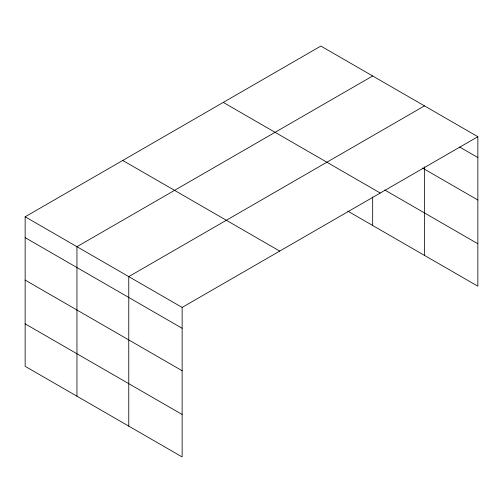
<?xml version="1.0" encoding="UTF-8"?>
<svg xmlns="http://www.w3.org/2000/svg" width="503" height="503" viewBox="0 0 503 503"><rect width="100%" height="100%" fill="white"/><g stroke="black" fill="none" stroke-linecap="round" stroke-linejoin="round"><path stroke-width="0.75" d="M25.15 216.793L182.136 307.427L182.136 456.938L25.15 366.303L25.15 216.793L320.864 46.062L477.85 136.697L477.85 286.207L347.774 211.109M372.673 75.972L76.953 246.703L76.953 396.213M424.475 105.882L128.762 276.612L128.762 426.123M182.136 307.427L477.85 136.697M459.61 147.014L477.85 157.546M422.457 168.021L477.85 200.005M384.782 190.015L477.85 243.748M223.282 102.405L380.262 193.039M122.738 160.451L279.718 251.085M25.15 237.642L182.136 328.277M25.15 280.102L182.136 370.736M25.15 323.844L182.136 414.478M424.475 166.87L424.475 255.392M372.673 196.918L372.673 225.482"/></g></svg>
